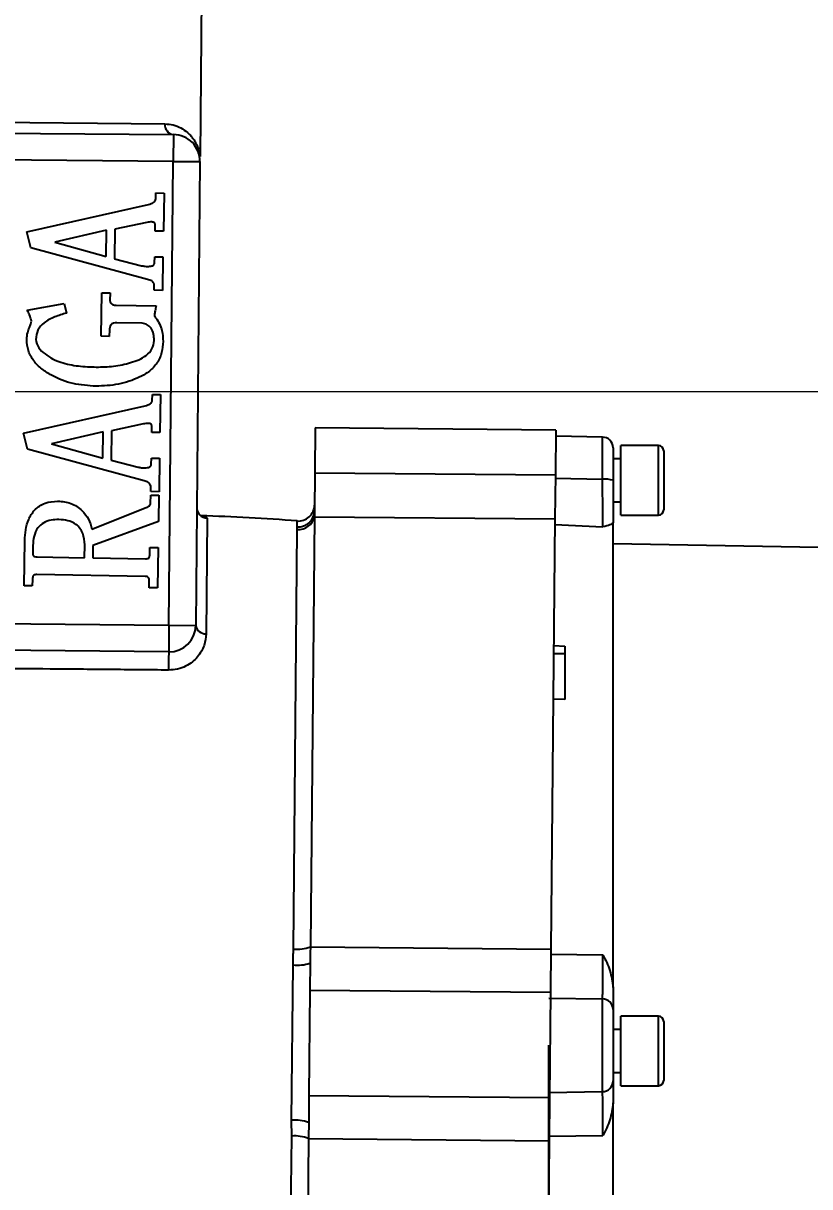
# Model space of a CAD drawing. Header units: millimetres. Extents: x 1846 to 4892, y 508 to 2661.
# Drawn here: x 3372.6 to 3519.7, y 1099.4 to 1316.9 of the extents above; entities that cross this region are included whole.
import ezdxf

# ---------------------------------------------------------------- set-up
doc = ezdxf.new("R2010")
doc.units = ezdxf.units.MM
doc.layers.add('AM_5', color=3, linetype='Continuous', lineweight=25)
doc.styles.add('SLDTEXTSTYLE1', font='txt.shx', dxfattribs={"width": 0.7, "bigfont": 'gbcbig.shx'})
doc.dimstyles.new('SLDDIMSTYLE12$0', dxfattribs={"dimtxt": 12, "dimasz": 10, "dimexe": 0, "dimexo": 0.0625, "dimgap": 0.875, "dimtad": 1, "dimdec": 1, "dimlfac": 1.8, "dimrnd": 1e-09, "dimzin": 12, "dimdsep": 46, "dimtxsty": 'SLDTEXTSTYLE1', "dimcen": 0.09, "dimdle": 8.16, "dimclrd": 3, "dimclre": 3, "dimadec": 0, "dimazin": 3, "dimtfac": 1, "dimtdec": 1, "dimtofl": 0, "dimtmove": 0, "dimatfit": 3, "dimfxl": 0, "dimfrac": 2, "dimtolj": 1, "dimlwd": 5, "dimlwe": 5, "dimarcsym": 0})

# ---------------------------------------------------------------- blocks, each defined once
blk = doc.blocks.new('*D59')
at = {"layer": 'AM_5', "color": 3, "lineweight": 5, "transparency": 16777216}
blk.add_line((3232.29, 1248.15), (3232.29, 1687.19), dxfattribs=at)
at = {"layer": 'AM_5', "color": 3, "linetype": 'Continuous', "lineweight": 5, "transparency": 16777216}
for p, q in [((3242.29, 1687.19), (3632.59, 1687.19)), ((3642.59, 1212.41), (3642.59, 1687.19))]:
    blk.add_line(p, q, dxfattribs=at)
at = {"layer": 'AM_5', "color": 3, "transparency": 16777216}
for points in [[(3242.29, 1688.86), (3242.29, 1685.52), (3232.29, 1687.19)], [(3632.59, 1688.86), (3632.59, 1685.52), (3642.59, 1687.19)]]:
    blk.add_solid(points, dxfattribs=at)
at = {"layer": 'Defpoints', "color": 0, "transparency": 16777216}
for p in [(3642.59, 1687.19), (3232.29, 1248.08), (3642.59, 1212.35)]:
    blk.add_point(p, dxfattribs=at)
at = {"layer": 'AM_5', "color": 0, "transparency": 16777216, "insert": (3437.44, 1701.78), "char_height": 12, "attachment_point": 5, "style": 'SLDTEXTSTYLE1'}
blk.add_mtext('\\A1;{\\H2.28571x;410}', dxfattribs=at)
blk = doc.blocks.new('*D53')
at = {"layer": 'AM_5', "color": 3, "lineweight": 5, "transparency": 16777216}
blk.add_line((3546.47, 1679.58), (3619.26, 1679.58), dxfattribs=at)
at = {"layer": 'AM_5', "color": 3, "linetype": 'Continuous', "lineweight": 5, "transparency": 16777216}
for p, q in [((3619.26, 1669.58), (3619.26, 1258.08)), ((3232.35, 1248.08), (3619.26, 1248.08))]:
    blk.add_line(p, q, dxfattribs=at)
at = {"layer": 'AM_5', "color": 3, "transparency": 16777216}
for points in [[(3617.59, 1669.58), (3620.92, 1669.58), (3619.26, 1679.58)], [(3617.59, 1258.08), (3620.92, 1258.08), (3619.26, 1248.08)]]:
    blk.add_solid(points, dxfattribs=at)
at = {"layer": 'Defpoints', "color": 0, "transparency": 16777216}
for p in [(3546.41, 1679.58), (3232.29, 1248.08), (3619.26, 1248.08)]:
    blk.add_point(p, dxfattribs=at)
at = {"layer": 'AM_5', "color": 0, "transparency": 16777216, "insert": (3604.67, 1491.23), "char_height": 12, "attachment_point": 5, "rotation": 90, "style": 'SLDTEXTSTYLE1'}
blk.add_mtext('\\A1;{\\H2.28571x;430}', dxfattribs=at)
blk = doc.blocks.new('*D54')
at = {"layer": 'AM_5', "color": 3, "lineweight": 5, "transparency": 16777216}
blk.add_line((3585.56, 1451.03), (3523.2, 1451.03), dxfattribs=at)
at = {"layer": 'AM_5', "color": 3, "linetype": 'Continuous', "lineweight": 5, "transparency": 16777216}
for p, q in [((3523.2, 1441.03), (3523.2, 1258.08)), ((3232.35, 1248.08), (3523.2, 1248.08))]:
    blk.add_line(p, q, dxfattribs=at)
at = {"layer": 'AM_5', "color": 3, "transparency": 16777216}
for points in [[(3521.53, 1441.03), (3524.87, 1441.03), (3523.2, 1451.03)], [(3521.53, 1258.08), (3524.87, 1258.08), (3523.2, 1248.08)]]:
    blk.add_solid(points, dxfattribs=at)
at = {"layer": 'Defpoints', "color": 0, "transparency": 16777216}
for p in [(3585.62, 1451.03), (3232.29, 1248.08), (3523.2, 1248.08)]:
    blk.add_point(p, dxfattribs=at)
at = {"layer": 'AM_5', "color": 0, "transparency": 16777216, "insert": (3508.61, 1349.56), "char_height": 12, "attachment_point": 5, "rotation": 90, "style": 'SLDTEXTSTYLE1'}
blk.add_mtext('\\A1;{\\H2.28571x;200}', dxfattribs=at)

msp = doc.modelspace()

# ---------------------------------------------------------------- linework, layer by layer
at = {"color": 7, "linetype": 'Continuous', "lineweight": 25}
for p, q in [((3406.339, 1361.05), (3405.7, 1292.026)), ((3364.986, 1298.43), (3399.14, 1298.114)), ((3363.468, 1296.444), (3400.738, 1296.099)), ((3400.738, 1296.099), (3400.692, 1291.1)), ((3400.692, 1291.1), (3365.713, 1291.423)), ((3399.889, 1204.384), (3400.692, 1291.1)), ((3400.692, 1291.1), (3405.691, 1291.053)), ((3405.691, 1291.053), (3404.889, 1204.338)), ((3397.406, 1284.078), (3397.427, 1285.19)), ((3397.427, 1285.19), (3398.963, 1285.166)), ((3398.963, 1285.166), (3398.844, 1278.039)), ((3373.333, 1277.932), (3396.081, 1283.052)), ((3395.771, 1279.657), (3389.771, 1278.396)), ((3374.076, 1274.95), (3373.333, 1277.932)), ((3388.234, 1278.212), (3378.542, 1275.963)), ((3388.156, 1273.284), (3388.234, 1278.212)), ((3389.771, 1278.396), (3389.683, 1272.89)), ((3397.308, 1278.064), (3397.322, 1278.973)), ((3398.844, 1278.039), (3397.308, 1278.064)), ((3395.86, 1269.017), (3374.076, 1274.95)), ((3378.542, 1275.963), (3388.156, 1273.284)), ((3389.683, 1272.89), (3394.781, 1271.596)), ((3397.211, 1272.167), (3397.232, 1273.28)), ((3397.232, 1273.28), (3398.767, 1273.255)), ((3398.767, 1273.255), (3398.661, 1266.979)), ((3387.19, 1258.401), (3387.324, 1266.518)), ((3387.324, 1266.518), (3388.86, 1266.493)), ((3388.86, 1266.493), (3388.836, 1265.096)), ((3397.125, 1267.004), (3397.138, 1267.775)), ((3398.661, 1266.979), (3397.125, 1267.004)), ((3373.37, 1263.249), (3380.279, 1264.501)), ((3380.279, 1264.501), (3380.712, 1262.737)), ((3390.043, 1264.202), (3397.474, 1264.08)), ((3394.897, 1260.829), (3390.124, 1260.905)), ((3388.726, 1258.376), (3387.19, 1258.401)), ((3388.742, 1259.569), (3388.726, 1258.376)), ((3396.772, 1246.412), (3396.793, 1247.525)), ((3396.793, 1247.525), (3398.328, 1247.5)), ((3398.328, 1247.5), (3398.209, 1240.373)), ((3372.698, 1240.266), (3395.446, 1245.386)), ((3373.441, 1237.284), (3372.698, 1240.266)), ((3387.599, 1240.546), (3377.908, 1238.297)), ((3387.521, 1235.618), (3387.599, 1240.546)), ((3389.136, 1240.73), (3389.048, 1235.224)), ((3395.136, 1241.991), (3389.136, 1240.73)), ((3396.673, 1240.398), (3396.687, 1241.307)), ((3398.209, 1240.373), (3396.673, 1240.398)), ((3427.231, 1241.259), (3427.154, 1232.887)), ((3472.23, 1240.843), (3427.231, 1241.259)), ((3472.23, 1240.843), (3472.152, 1232.47)), ((3377.908, 1238.297), (3387.521, 1235.618)), ((3480.975, 1239.542), (3472.219, 1239.695)), ((3480.975, 1231.648), (3480.975, 1239.542)), ((3491.42, 1237.957), (3484.42, 1237.957)), ((3484.42, 1224.957), (3484.42, 1237.957)), ((3491.42, 1224.957), (3491.42, 1237.957)), ((3395.225, 1231.351), (3373.441, 1237.284)), ((3492.42, 1236.957), (3492.42, 1225.957)), ((3389.048, 1235.224), (3394.146, 1233.93)), ((3396.576, 1234.502), (3396.597, 1235.614)), ((3396.597, 1235.614), (3398.132, 1235.59)), ((3398.132, 1235.59), (3398.026, 1229.314)), ((3484.42, 1235.457), (3482.94, 1235.457)), ((3427.154, 1232.887), (3427.087, 1225.702)), ((3427.154, 1232.887), (3472.152, 1232.47)), ((3472.152, 1232.47), (3472.076, 1224.243)), ((3472.146, 1231.868), (3480.975, 1231.648)), ((3396.491, 1229.338), (3396.503, 1230.109)), ((3398.026, 1229.314), (3396.491, 1229.338)), ((3396.45, 1227.156), (3396.475, 1228.692)), ((3396.475, 1228.692), (3398.011, 1228.667)), ((3398.011, 1228.667), (3397.928, 1223.776)), ((3482.94, 1227.457), (3484.42, 1227.457)), ((3385.468, 1222.345), (3395.64, 1226.372)), ((3484.42, 1224.957), (3491.42, 1224.957)), ((3397.928, 1223.776), (3385.659, 1219.293)), ((3407.026, 1224.406), (3406.826, 1202.769)), ((3423.852, 1222.772), (3423.862, 1223.858)), ((3427.078, 1224.66), (3426.333, 1144.21)), ((3427.078, 1224.66), (3472.076, 1224.243)), ((3472.076, 1224.243), (3471.331, 1143.793)), ((3472.066, 1223.189), (3481.044, 1222.73)), ((3423.169, 1143.799), (3423.895, 1222.274)), ((3372.794, 1211.739), (3372.931, 1220.166)), ((3374.453, 1219.29), (3374.428, 1217.728)), ((3384.086, 1216.98), (3384.124, 1219.414)), ((3385.659, 1219.293), (3385.621, 1216.955)), ((3396.29, 1217.37), (3396.315, 1218.906)), ((3396.315, 1218.906), (3397.851, 1218.881)), ((3397.851, 1218.881), (3397.727, 1211.331)), ((3612.466, 1217.307), (3482.94, 1219.567)), ((3375.209, 1217.126), (3384.086, 1216.98)), ((3385.621, 1216.955), (3395.488, 1216.794)), ((3374.346, 1212.907), (3374.33, 1211.714)), ((3395.43, 1213.498), (3375.152, 1213.831)), ((3396.192, 1211.356), (3396.208, 1212.549)), ((3374.33, 1211.714), (3372.794, 1211.739)), ((3397.727, 1211.331), (3396.192, 1211.356)), ((3365.699, 1204.701), (3399.889, 1204.384)), ((3399.889, 1204.384), (3399.843, 1199.385)), ((3399.889, 1204.384), (3404.889, 1204.338)), ((3399.843, 1199.385), (3365.528, 1199.702)), ((3473.94, 1199.041), (3471.843, 1199.041)), ((3471.857, 1200.542), (3473.94, 1200.465)), ((3473.94, 1190.47), (3471.764, 1190.551)), ((3426.333, 1144.21), (3471.331, 1143.793)), ((3471.331, 1143.793), (3471.257, 1135.717)), ((3471.323, 1142.851), (3481.044, 1142.736)), ((3422.825, 1111.797), (3423.093, 1140.83)), ((3426.257, 1141.167), (3426.306, 1141.246)), ((3426.306, 1141.246), (3426.259, 1136.133)), ((3426.259, 1136.133), (3426.076, 1116.435)), ((3426.259, 1136.133), (3471.257, 1135.717)), ((3471.257, 1135.717), (3471.074, 1116.018)), ((3470.94, 1134.653), (3480.975, 1134.504)), ((3480.975, 1117.15), (3480.975, 1134.504)), ((3491.42, 1131.253), (3484.42, 1131.253)), ((3484.42, 1118.253), (3484.42, 1131.253)), ((3491.42, 1118.253), (3491.42, 1131.253)), ((3492.42, 1130.253), (3492.42, 1119.253)), ((3484.42, 1128.753), (3482.94, 1128.753)), ((3482.94, 1120.753), (3484.42, 1120.753)), ((3426.076, 1116.435), (3426.029, 1111.322)), ((3426.076, 1116.435), (3471.074, 1116.018)), ((3470.94, 1117.001), (3480.975, 1117.15)), ((3484.42, 1118.253), (3491.42, 1118.253)), ((3471.074, 1116.018), (3471, 1107.942)), ((3425.982, 1111.402), (3426.029, 1111.322)), ((3422.119, 1030.352), (3422.845, 1108.828)), ((3426.002, 1108.358), (3425.257, 1027.908)), ((3426.002, 1108.358), (3471, 1107.942)), ((3471, 1107.942), (3470.255, 1027.492)), ((3470.94, 1108.799), (3481.044, 1108.918))]:
    msp.add_line(p, q, dxfattribs=at)
for centre, radius, start, end in [((3400.969, 1297.924), 1.839, 174.06389, 262.77702), ((3400.692, 1291.1), 5, 359.46975, 89.46975), ((3480.94, 1237.543), 2, 0, 89), ((3491.42, 1236.957), 1, 0, 90), ((3481.456, 1226.319), 5.35, 73.8962, 95.15834), ((3407.089, 1226.401), 1.996, 179.58251, 268.20441), ((3424.102, 1225.748), 2.986, 265.19411, 359.11726), ((3424.098, 1226.849), 3, 265.48139, 359.46975), ((3491.42, 1225.957), 1, 270, 0), ((3394.628, 853.943), 371.068, 85.48139, 88.26805), ((3424.147, 1225.254), 2.991, 265.17255, 348.53459), ((3399.889, 1204.384), 5, 269.46975, 359.46975), ((3406.681, 1204.57), 1.807, 187.36353, 274.61362), ((3522.043, 1196.16), 122.243, 178.48867, 180.0874), ((3423.894, 1150.608), 6.848, 263.92272, 290.86986), ((3423.906, 1148.225), 7.439, 263.72539, 288.42263), ((3480.944, 1132.508), 1.995, 0.12484, 89.13021), ((3491.42, 1130.253), 1, 0, 90), ((3480.944, 1119.146), 1.995, 270.86979, 359.87516), ((3491.42, 1119.253), 1, 270, 0), ((3423.501, 1104.389), 7.439, 70.517, 95.21406), ((3423.444, 1102.006), 6.848, 68.06964, 95.01678)]:
    msp.add_arc(centre, radius, start, end, dxfattribs=at)
for points, knots in [([(3399.14, 1298.114), (3399.67, 1298.069), (3400.749, 1297.978), (3402.144, 1297.393), (3403.17, 1296.69), (3403.886, 1295.998), (3404.363, 1295.422), (3404.72, 1294.881), (3404.98, 1294.404), (3405.163, 1294.015), (3405.363, 1293.509), (3405.56, 1292.898), (3405.657, 1292.295), (3405.7, 1292.026)], [0, 0, 0, 0, 0.1628704, 0.3314217, 0.4993427, 0.5864084, 0.6692955, 0.7482557, 0.7935025, 0.8354185, 0.8741145, 0.9437361, 1, 1, 1, 1]), ([(3396.081, 1283.052), (3396.399, 1283.15), (3396.843, 1283.288), (3397.309, 1283.691), (3397.374, 1283.949), (3397.406, 1284.078)], [0, 0, 0, 0, 0.5601282, 0.7808039, 1, 1, 1, 1]), ([(3396.682, 1279.777), (3396.509, 1279.773), (3396.201, 1279.766), (3395.902, 1279.69), (3395.771, 1279.657)], [0, 0, 0, 0, 0.55976568, 1, 1, 1, 1]), ([(3397.322, 1278.973), (3397.321, 1279.101), (3397.32, 1279.279), (3397.271, 1279.5), (3397.176, 1279.672), (3396.944, 1279.75), (3396.769, 1279.767), (3396.682, 1279.777)], [0, 0, 0, 0, 0.3139199, 0.4380097, 0.5609066, 0.7790995, 1, 1, 1, 1]), ([(3394.781, 1271.596), (3394.977, 1271.555), (3395.326, 1271.481), (3395.683, 1271.465), (3395.839, 1271.458)], [0, 0, 0, 0, 0.5600892, 1, 1, 1, 1]), ([(3395.839, 1271.458), (3396.132, 1271.464), (3396.499, 1271.472), (3396.913, 1271.617), (3397.093, 1271.749), (3397.2, 1271.948), (3397.207, 1272.094), (3397.211, 1272.167)], [0, 0, 0, 0, 0.4997087, 0.6253075, 0.74988, 0.8749065, 1, 1, 1, 1]), ([(3397.138, 1267.775), (3397.12, 1267.961), (3397.085, 1268.332), (3396.62, 1268.858), (3396.148, 1268.957), (3395.86, 1269.017)], [0, 0, 0, 0, 0.2801792, 0.5598482, 1, 1, 1, 1]), ([(3388.836, 1265.096), (3388.863, 1264.939), (3388.916, 1264.623), (3389.384, 1264.241), (3389.793, 1264.217), (3390.043, 1264.202)], [0, 0, 0, 0, 0.2792798, 0.559615, 1, 1, 1, 1]), ([(3397.474, 1264.08), (3397.421, 1263.766), (3397.326, 1263.207), (3397.21, 1262.652), (3397.159, 1262.408)], [0, 0, 0, 0, 0.5605094, 1, 1, 1, 1]), ([(3374.186, 1261.224), (3374.073, 1261.616), (3373.869, 1262.319), (3373.523, 1262.963), (3373.37, 1263.249)], [0, 0, 0, 0, 0.5573748, 1, 1, 1, 1]), ([(3380.712, 1262.737), (3379.982, 1262.513), (3378.523, 1262.067), (3376.612, 1261.115), (3375.219, 1259.613), (3375.048, 1258.409), (3374.962, 1257.808)], [0, 0, 0, 0, 0.2810763, 0.5615149, 0.7809411, 1, 1, 1, 1]), ([(3397.159, 1262.408), (3397.165, 1262.284), (3397.176, 1262.063), (3397.327, 1261.903), (3397.395, 1261.833)], [0, 0, 0, 0, 0.5575041, 1, 1, 1, 1]), ([(3373.282, 1257.834), (3373.322, 1258.26), (3373.393, 1259.02), (3373.657, 1259.735), (3373.774, 1260.05)], [0, 0, 0, 0, 0.559723, 1, 1, 1, 1]), ([(3373.774, 1260.05), (3373.86, 1260.266), (3374.015, 1260.651), (3374.134, 1261.049), (3374.186, 1261.224)], [0, 0, 0, 0, 0.5601683, 1, 1, 1, 1]), ([(3390.124, 1260.905), (3389.917, 1260.898), (3389.504, 1260.885), (3388.981, 1260.562), (3388.769, 1260.056), (3388.751, 1259.732), (3388.742, 1259.569)], [0, 0, 0, 0, 0.280911, 0.5582699, 0.7787555, 1, 1, 1, 1]), ([(3397.104, 1257.587), (3397.094, 1257.995), (3397.075, 1258.81), (3396.66, 1259.903), (3395.846, 1260.63), (3395.214, 1260.762), (3394.897, 1260.829)], [0, 0, 0, 0, 0.2808751, 0.5605628, 0.7799317, 1, 1, 1, 1]), ([(3397.395, 1261.833), (3397.653, 1261.474), (3398.171, 1260.756), (3398.704, 1259.249), (3398.753, 1258.111), (3398.783, 1257.416)], [0, 0, 0, 0, 0.2802018, 0.5601492, 1, 1, 1, 1]), ([(3386.242, 1249.056), (3384.802, 1249.152), (3381.922, 1249.346), (3378.514, 1250.665), (3376.087, 1252.222), (3374.53, 1253.735), (3373.441, 1255.665), (3373.335, 1257.111), (3373.282, 1257.834)], [0, 0, 0, 0, 0.250198, 0.5000902, 0.6252933, 0.7503338, 0.8751628, 1, 1, 1, 1]), ([(3374.962, 1257.808), (3375.101, 1257.261), (3375.382, 1256.161), (3376.721, 1255.062), (3378.095, 1254.119), (3380.188, 1253.283), (3382.95, 1252.763), (3385.184, 1252.678), (3386.302, 1252.635)], [0, 0, 0, 0, 0.1232326, 0.2482824, 0.3735693, 0.4988535, 0.7492999, 1, 1, 1, 1]), ([(3386.302, 1252.635), (3387.384, 1252.659), (3389.548, 1252.705), (3392.202, 1253.281), (3394.256, 1253.97), (3395.679, 1254.743), (3396.863, 1255.958), (3397.024, 1257.044), (3397.104, 1257.587)], [0, 0, 0, 0, 0.2504412, 0.5008397, 0.6261308, 0.7511804, 0.8757098, 1, 1, 1, 1]), ([(3398.783, 1257.416), (3398.731, 1256.713), (3398.627, 1255.307), (3397.739, 1253.349), (3396.281, 1251.783), (3393.823, 1250.396), (3390.463, 1249.238), (3387.649, 1249.117), (3386.242, 1249.056)], [0, 0, 0, 0, 0.1250629, 0.2499226, 0.3747956, 0.499904, 0.7499191, 1, 1, 1, 1]), ([(3395.446, 1245.386), (3395.764, 1245.484), (3396.208, 1245.622), (3396.674, 1246.025), (3396.739, 1246.283), (3396.772, 1246.412)], [0, 0, 0, 0, 0.5601282, 0.7808039, 1, 1, 1, 1]), ([(3396.047, 1242.111), (3395.874, 1242.107), (3395.566, 1242.1), (3395.268, 1242.024), (3395.136, 1241.991)], [0, 0, 0, 0, 0.5597657, 1, 1, 1, 1]), ([(3396.687, 1241.307), (3396.686, 1241.435), (3396.686, 1241.613), (3396.636, 1241.834), (3396.542, 1242.006), (3396.309, 1242.084), (3396.135, 1242.102), (3396.047, 1242.111)], [0, 0, 0, 0, 0.31391986, 0.43800974, 0.56090663, 0.77909947, 1, 1, 1, 1]), ([(3482.94, 1237.543), (3482.94, 1237.46), (3482.94, 1237.287), (3482.94, 1235.904), (3482.94, 1233.875), (3482.94, 1232.246), (3482.94, 1231.459)], [0, 0, 0, 0, 0.2412869, 0.5, 0.7587131, 1, 1, 1, 1]), ([(3394.146, 1233.93), (3394.342, 1233.889), (3394.691, 1233.815), (3395.048, 1233.799), (3395.205, 1233.792)], [0, 0, 0, 0, 0.5600892, 1, 1, 1, 1]), ([(3395.205, 1233.792), (3395.498, 1233.798), (3395.864, 1233.806), (3396.278, 1233.951), (3396.458, 1234.083), (3396.565, 1234.282), (3396.572, 1234.428), (3396.576, 1234.502)], [0, 0, 0, 0, 0.4997087, 0.6253075, 0.74988, 0.8749065, 1, 1, 1, 1]), ([(3481.044, 1222.73), (3481.044, 1223.005), (3481.043, 1223.375), (3481.038, 1224.33), (3481.033, 1225.009), (3481.028, 1225.824), (3481.018, 1226.842), (3481.005, 1228.154), (3480.992, 1229.783), (3480.981, 1231.007), (3480.975, 1231.648)], [0, 0, 0, 0, 0.2442906, 0.329037, 0.4144904, 0.500125, 0.5979935, 0.7157718, 0.8510735, 1, 1, 1, 1]), ([(3482.94, 1231.459), (3482.94, 1230.7), (3482.94, 1229.185), (3482.94, 1227.056), (3482.94, 1225.099), (3482.94, 1224.035), (3482.94, 1223.501)], [0, 0, 0, 0, 0.2507669, 0.5000113, 0.749245, 1, 1, 1, 1]), ([(3396.503, 1230.109), (3396.485, 1230.295), (3396.45, 1230.666), (3395.985, 1231.192), (3395.513, 1231.291), (3395.225, 1231.351)], [0, 0, 0, 0, 0.2801792, 0.5598482, 1, 1, 1, 1]), ([(3372.931, 1220.166), (3372.965, 1220.844), (3373.032, 1222.199), (3373.581, 1224.177), (3374.698, 1226.043), (3376.655, 1227.406), (3378.263, 1227.507), (3379.068, 1227.558)], [0, 0, 0, 0, 0.187363, 0.3745086, 0.5612143, 0.7801737, 1, 1, 1, 1]), ([(3379.068, 1227.558), (3379.914, 1227.488), (3381.604, 1227.349), (3383.577, 1225.965), (3384.949, 1224.265), (3385.295, 1222.984), (3385.468, 1222.345)], [0, 0, 0, 0, 0.2803422, 0.5595546, 0.7801923, 1, 1, 1, 1]), ([(3395.64, 1226.372), (3395.846, 1226.461), (3396.132, 1226.586), (3396.406, 1226.893), (3396.436, 1227.068), (3396.45, 1227.156)], [0, 0, 0, 0, 0.5604742, 0.7797483, 1, 1, 1, 1]), ([(3427.087, 1225.702), (3427.086, 1225.584), (3427.084, 1225.288), (3427.08, 1224.915), (3427.079, 1224.745), (3427.078, 1224.66)], [0, 0, 0, 0, 0.2461834, 0.6204204, 1, 1, 1, 1]), ([(3379.293, 1224.115), (3378.805, 1224.099), (3377.829, 1224.069), (3376.423, 1223.588), (3375.208, 1222.566), (3374.559, 1221.008), (3374.489, 1219.864), (3374.453, 1219.29)], [0, 0, 0, 0, 0.1870992, 0.3738744, 0.5601486, 0.7795676, 1, 1, 1, 1]), ([(3384.124, 1219.414), (3384.068, 1220.132), (3383.956, 1221.565), (3382.707, 1223.267), (3380.977, 1224.009), (3379.855, 1224.079), (3379.293, 1224.115)], [0, 0, 0, 0, 0.27997044, 0.55873638, 0.77892779, 1, 1, 1, 1]), ([(3406.184, 1224.657), (3406.339, 1224.639), (3406.926, 1224.573), (3406.984, 1224.477), (3407.026, 1224.406)], [0, 0, 0, 0, 0.2647653, 1, 1, 1, 1]), ([(3423.895, 1222.274), (3423.888, 1222.373), (3423.874, 1222.55), (3423.859, 1222.704), (3423.852, 1222.772)], [0, 0, 0, 0, 0.55999703, 1, 1, 1, 1]), ([(3482.94, 1223.501), (3482.794, 1223.381), (3482.502, 1223.139), (3481.532, 1222.867), (3481.044, 1222.73)], [0, 0, 0, 0, 0.4975573, 1, 1, 1, 1]), ([(3374.428, 1217.728), (3374.433, 1217.657), (3374.442, 1217.516), (3374.535, 1217.317), (3374.798, 1217.136), (3375.039, 1217.13), (3375.209, 1217.126)], [0, 0, 0, 0, 0.187228, 0.3744391, 0.5604304, 1, 1, 1, 1]), ([(3395.488, 1216.794), (3395.593, 1216.794), (3395.803, 1216.794), (3396.103, 1216.879), (3396.264, 1217.12), (3396.281, 1217.287), (3396.29, 1217.37)], [0, 0, 0, 0, 0.2813469, 0.5592114, 0.7791941, 1, 1, 1, 1]), ([(3375.152, 1213.831), (3375.064, 1213.825), (3374.886, 1213.815), (3374.618, 1213.746), (3374.36, 1213.429), (3374.352, 1213.122), (3374.346, 1212.907)], [0, 0, 0, 0, 0.1871087, 0.3762615, 0.5609695, 1, 1, 1, 1]), ([(3396.208, 1212.549), (3396.207, 1212.682), (3396.206, 1212.946), (3396.081, 1213.331), (3395.745, 1213.481), (3395.535, 1213.492), (3395.43, 1213.498)], [0, 0, 0, 0, 0.2809541, 0.5584494, 0.7790389, 1, 1, 1, 1]), ([(3406.826, 1202.769), (3406.754, 1202.04), (3406.609, 1200.583), (3405.594, 1198.771), (3404.308, 1197.486), (3403.054, 1196.675), (3401.524, 1196.082), (3400.374, 1196.01), (3399.8, 1195.974)], [0, 0, 0, 0, 0.2498042, 0.4989794, 0.6243932, 0.7496271, 0.8750278, 1, 1, 1, 1]), ([(3399.8, 1195.974), (3396.109, 1196.008), (3388.734, 1196.076), (3377.707, 1196.174), (3370.402, 1196.235), (3366.759, 1196.266)], [0, 0, 0, 0, 0.3344331, 0.6681512, 1, 1, 1, 1]), ([(3423.093, 1140.83), (3423.11, 1141.385), (3423.139, 1142.377), (3423.16, 1143.364), (3423.169, 1143.799)], [0, 0, 0, 0, 0.5599962, 1, 1, 1, 1]), ([(3426.333, 1144.21), (3426.329, 1143.703), (3426.322, 1142.937), (3426.312, 1141.958), (3426.308, 1141.484), (3426.306, 1141.246)], [0, 0, 0, 0, 0.4935547, 0.7459691, 1, 1, 1, 1]), ([(3480.975, 1134.504), (3480.981, 1134.6), (3480.992, 1134.785), (3481.004, 1135.386), (3481.014, 1136.002), (3481.022, 1136.544), (3481.033, 1137.639), (3481.042, 1139.597), (3481.044, 1141.704), (3481.044, 1142.736)], [0, 0, 0, 0, 0.1490594, 0.2844868, 0.3652537, 0.4374076, 0.5004523, 0.7554677, 1, 1, 1, 1]), ([(3481.044, 1142.736), (3481.532, 1141.764), (3482.502, 1139.831), (3482.794, 1137.684), (3482.94, 1136.616)], [0, 0, 0, 0, 0.50244267, 1, 1, 1, 1]), ([(3482.94, 1136.616), (3482.94, 1136.064), (3482.94, 1134.962), (3482.94, 1133.743), (3482.94, 1132.856), (3482.94, 1132.627), (3482.94, 1132.513)], [0, 0, 0, 0, 0.250755, 0.4999887, 0.7492331, 1, 1, 1, 1]), ([(3482.94, 1132.513), (3482.94, 1132.355), (3482.94, 1132.028), (3482.94, 1130.447), (3482.94, 1128.278), (3482.94, 1126.625), (3482.94, 1125.827)], [0, 0, 0, 0, 0.2412869, 0.5, 0.7587131, 1, 1, 1, 1]), ([(3482.94, 1125.827), (3482.94, 1125.029), (3482.94, 1123.376), (3482.94, 1121.207), (3482.94, 1119.626), (3482.94, 1119.299), (3482.94, 1119.141)], [0, 0, 0, 0, 0.2412869, 0.5, 0.7587131, 1, 1, 1, 1]), ([(3482.94, 1119.141), (3482.94, 1119.027), (3482.94, 1118.798), (3482.94, 1117.911), (3482.94, 1116.692), (3482.94, 1115.59), (3482.94, 1115.038)], [0, 0, 0, 0, 0.2507669, 0.5000113, 0.749245, 1, 1, 1, 1]), ([(3470.94, 1108.799), (3470.94, 1109.831), (3470.94, 1111.893), (3470.94, 1114.437), (3470.94, 1116.319), (3470.94, 1116.774), (3470.94, 1117.001)], [0, 0, 0, 0, 0.2500466, 0.4994486, 0.7493959, 1, 1, 1, 1]), ([(3481.044, 1108.918), (3481.044, 1109.952), (3481.043, 1111.345), (3481.038, 1112.879), (3481.033, 1113.76), (3481.028, 1114.599), (3481.018, 1115.425), (3481.005, 1116.207), (3480.992, 1116.869), (3480.981, 1117.054), (3480.975, 1117.15)], [0, 0, 0, 0, 0.2442906, 0.329037, 0.4144904, 0.500125, 0.5979935, 0.7157718, 0.8510735, 1, 1, 1, 1]), ([(3482.94, 1115.038), (3482.794, 1113.97), (3482.502, 1111.823), (3481.532, 1109.89), (3481.044, 1108.918)], [0, 0, 0, 0, 0.4975573, 1, 1, 1, 1]), ([(3422.845, 1108.828), (3422.842, 1109.381), (3422.836, 1110.369), (3422.828, 1111.361), (3422.825, 1111.797)], [0, 0, 0, 0, 0.559997, 1, 1, 1, 1]), ([(3426.029, 1111.322), (3426.027, 1111.092), (3426.021, 1110.511), (3426.012, 1109.523), (3426.005, 1108.748), (3426.002, 1108.358)], [0, 0, 0, 0, 0.2461834, 0.6204204, 1, 1, 1, 1])]:
    msp.add_open_spline(points, degree=3, knots=knots, dxfattribs=at)
for points in [[(3482.94, 1136.616), (3482.94, 1140.268), (3482.94, 1147.571), (3482.94, 1158.215), (3482.94, 1168.458), (3482.94, 1178.158), (3482.94, 1187.198), (3482.94, 1195.46), (3482.94, 1202.841), (3482.94, 1209.246), (3482.94, 1214.601), (3482.94, 1218.809), (3482.94, 1221.928), (3482.94, 1222.977), (3482.94, 1223.501)], [(3473.94, 1200.465), (3473.94, 1198.888), (3473.94, 1195.736), (3473.94, 1192.225), (3473.94, 1190.47)], [(3470.94, 1117.001), (3470.94, 1117.243), (3470.94, 1117.728), (3470.94, 1119.815), (3470.94, 1122.601), (3470.94, 1124.752), (3470.94, 1125.827)], [(3482.94, 1028.153), (3482.94, 1028.677), (3482.94, 1029.726), (3482.94, 1032.845), (3482.94, 1037.053), (3482.94, 1042.408), (3482.94, 1048.813), (3482.94, 1056.194), (3482.94, 1064.456), (3482.94, 1073.496), (3482.94, 1083.196), (3482.94, 1093.439), (3482.94, 1104.083), (3482.94, 1111.386), (3482.94, 1115.038)], [(3470.94, 1061.073), (3470.94, 1063.369), (3470.94, 1067.963), (3470.94, 1075.463), (3470.94, 1083.334), (3470.94, 1091.563), (3470.94, 1100.058), (3470.94, 1105.885), (3470.94, 1108.799)]]:
    msp.add_open_spline(points, degree=3, dxfattribs=at)

# ---------------------------------------------------------------- dimensions: what is measured, and where the dimension line sits
at = {"layer": 'AM_5'}
dim = msp.add_linear_dim(base=(3642.59, 1687.19), p1=(3232.286, 1248.084), p2=(3642.59, 1212.351), text='{\\H2.28571x;410}', dimstyle='SLDDIMSTYLE12$0', override={"dimlfac": 1}, dxfattribs=at)
dim.commit()
dim.dimension.update_dxf_attribs({"geometry": '*D59', "text_midpoint": (3437.438, 1687.19), "dimtype": 160})
for base, p1, text, picture, middle in [((3619.256, 1248.084), (3546.412, 1679.584), '{\\H2.28571x;430}', '*D53', (3619.256, 1491.227)), ((3523.199, 1248.084), (3585.618, 1451.027), '{\\H2.28571x;200}', '*D54', (3523.199, 1349.555))]:
    dim = msp.add_linear_dim(base=base, p1=p1, p2=(3232.286, 1248.084), angle=90, text=text, dimstyle='SLDDIMSTYLE12$0', override={"dimlfac": 1}, dxfattribs=at)
    dim.commit()
    dim.dimension.update_dxf_attribs({"geometry": picture, "text_midpoint": middle, "dimtype": 160})

doc.saveas('drawing.dxf')
